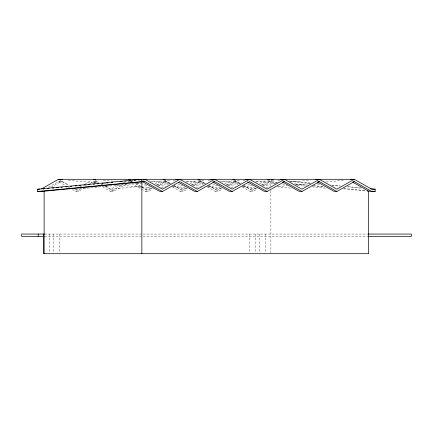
<?xml version="1.0" encoding="UTF-8"?>
<svg xmlns="http://www.w3.org/2000/svg" width="433" height="433" viewBox="0 0 433 433"><rect width="100%" height="100%" fill="white"/><g stroke="black" fill="none" stroke-linecap="round" stroke-linejoin="round"><path stroke-width="0.32" stroke-dasharray="2.17 1.62" d="M48.556 187.218L58.439 181.611L62.087 181.611L68.506 185.254M51.121 187.24L61.042 181.611L61.562 181.909L62.087 181.611M79.953 186.888L82.275 185.568M85.187 183.922L91.579 180.29M72.392 189.53L75.883 191.51L81.696 188.209M85.187 186.228L86.346 185.573M89.837 183.592L93.328 181.611L96.976 181.611L98.139 182.271M75.883 191.51L79.006 191.213L84.256 188.231M93.593 182.937L95.926 181.611L96.451 181.909L96.976 181.611M105.533 186.228L110.767 189.199L117.744 185.237M102.626 186.888L110.767 191.51L122.977 184.582M110.767 191.51L113.895 191.213L126.728 183.928M131.432 181.855L131.859 181.611L128.211 181.611L130.712 181.849M141.586 186.888L145.656 189.199L149.726 186.888M154.96 183.922L161.352 180.29M141.586 189.199L145.656 191.51L151.469 188.209M156.703 185.243L163.095 181.611L166.748 181.611L170.245 183.597M145.656 191.51L148.779 191.213L153.444 188.561M158.695 185.584L165.698 181.611L166.223 181.909L166.748 181.611M174.147 185.568L180.539 189.199L184.61 186.888M189.843 183.922L196.241 180.29M172.399 186.888L180.539 191.51L186.937 187.879M191.586 185.243L197.984 181.611L201.632 181.611L205.134 183.597M180.539 191.51L183.668 191.213L187.749 188.896M193.583 185.584L200.582 181.611L201.107 181.909L201.632 181.611M209.031 185.568L215.428 189.199L219.499 186.888M224.727 183.922L231.125 180.29M207.288 186.888L215.428 191.51L221.241 188.209M226.475 185.243L232.867 181.611L236.521 181.611L240.017 183.597M215.428 191.51L218.551 191.213L222.638 188.896M228.467 185.584L235.471 181.611L235.996 181.909L236.521 181.611M243.914 185.568L250.312 189.199L254.382 186.888M259.616 183.922L266.014 180.29M242.171 186.888L250.312 191.51L256.709 187.879M261.359 185.243L267.756 181.611L277.867 182.25M250.312 191.51L253.435 191.213L257.521 188.896M263.356 185.584L270.354 181.611L270.879 181.909L270.879 185.936M75.883 189.199L140.958 183.007M152.362 181.92L169.806 180.258M110.767 189.199L148.335 185.622M156.389 184.859L169.806 183.581M186.574 181.984L204.69 180.258M145.656 189.199L153.033 188.496M161.087 187.733L163.766 187.473M173.162 186.58L183.224 185.622M191.272 184.859L205.361 183.516M222.134 181.92L239.579 180.258M180.539 189.199L187.922 188.496M195.97 187.733L198.655 187.473M208.046 186.58L218.108 185.622M226.161 184.859L239.579 183.581M256.347 181.984L274.462 180.258M215.428 189.199L222.134 188.561M230.854 187.733L233.539 187.473M242.935 186.58L252.996 185.622M261.716 184.794L275.134 183.516M291.236 181.984L309.346 180.258M250.312 189.199L257.695 188.496M265.743 187.733L268.428 187.473M278.489 186.515L287.88 185.622M295.934 184.859L309.351 183.581M326.119 181.984L344.235 180.258M44.631 234.064L367.763 234.064M44.631 236.375L367.763 236.375M289.271 181.026L310.742 183.067M317.449 183.706L318.791 183.836M331.537 185.048L340.257 185.876M348.311 186.645L361.057 187.857M277.818 180.258L280.503 180.512M289.894 181.411L310.694 183.386M317.4 184.025L320.084 184.279M332.16 185.432L340.208 186.195M346.92 186.834L361.008 188.176M294.64 183.846L308.058 185.124M313.422 185.633L322.818 186.531M343.613 188.507L365.75 190.617M267.756 181.611L276.904 182.482M295.647 184.269L307.029 185.351M313.054 185.925L324.436 187.007M343.845 188.853L365.939 190.958M242.935 180.258L245.614 180.512M255.681 181.47L275.805 183.386M282.516 184.025L284.524 184.22M297.271 185.432L305.325 186.195M312.031 186.834L326.119 188.176M235.996 181.909L232.867 181.611L238.101 184.582M208.046 180.258L210.73 180.512M220.121 181.411L240.921 183.386M247.627 184.025L250.312 184.279M262.387 185.432L270.436 186.195M277.147 186.834L291.236 188.176M201.107 181.909L197.984 181.611L203.218 184.582M173.162 180.258L175.841 180.512M185.909 181.47L206.032 183.386M212.744 184.025L214.757 184.22M227.504 185.432L235.552 186.195M242.258 186.834L256.347 188.176M166.223 181.909L163.095 181.611L168.329 184.582M142.3 180.642L143.642 180.772M150.348 181.411L171.149 183.386M177.855 184.025L180.539 184.279M192.615 185.432L200.663 186.195M207.375 186.834L221.463 188.176M103.39 180.258L114.123 181.281M122.842 182.109L126.198 182.428M136.931 183.451L145.656 184.279M157.731 185.432L165.779 186.195M171.82 186.775L186.574 188.176M96.451 181.909L93.328 181.611L95.65 182.932M68.501 180.258L96.678 182.942M104.061 183.646L108.082 184.025M119.486 185.113L151.691 188.176M61.562 181.909L58.439 181.611L65.415 185.573M234.616 180.29L240.429 183.592M243.519 185.584L253.435 191.213M199.727 180.29L205.54 183.592M208.636 185.584L218.551 191.213M164.843 180.29L170.656 183.592M173.747 185.584L183.668 191.213M131.702 181.281L132.861 181.941M135.773 183.592L141.001 186.558M135.361 183.597L141.196 186.91M141.78 187.24L148.779 191.213M130.809 181.611L131.334 181.909M131.702 183.592L141.001 188.869M95.071 180.29L98.556 182.271M101.463 183.922L102.626 184.582M101.057 183.928L102.226 184.593M105.143 186.244L113.895 191.213M59.018 179.63L68.907 185.237M74.925 188.896L79.006 191.213M68.322 187.218L69.486 187.879M271.161 180.166L271.161 181.611M270.879 190.634L270.879 253.029M265.472 234.064L265.472 253.045M259.546 234.064L259.546 253.034M255.481 234.064L255.481 253.045M249.554 234.064L249.554 253.034M59.581 234.064L59.581 253.045M53.66 234.064L53.66 253.034M49.589 234.064L49.589 253.045"/><path stroke-width="0.65" d="M41.579 188.869L58.439 179.3L354.297 179.3L371.741 189.199L375.146 189.199L375.146 191.51L367.276 191.083M37.595 191.51L141.58 181.611L141.58 179.3L37.595 189.199L37.595 191.51L40.994 191.51L42.158 190.85M350.27 179.684L354.297 179.3L336.852 189.199L319.413 179.3L301.969 189.199L284.524 179.3L267.08 189.199L249.641 179.3L232.196 189.199L214.752 179.3L197.313 189.199L179.868 179.3L162.424 189.199L144.979 179.3L142.971 179.495M141.856 253.7L141.856 181.909L142.381 181.611L159.301 191.213L162.424 191.51L179.868 181.611L197.313 191.51L214.752 181.611L232.196 191.51L249.641 181.611L267.08 191.51L284.524 181.611L301.969 191.51L319.413 181.611L336.852 191.51L354.297 181.611L371.741 191.51M43.008 189.005L44.35 188.88M47.706 188.561L49.048 188.431M52.398 188.111L53.741 187.987M56.425 187.733L58.439 187.538M61.123 187.283L62.466 187.153M65.816 186.834L67.158 186.71M70.514 186.39L71.856 186.26M75.212 185.941L76.554 185.817M79.234 185.557L80.576 185.432M83.932 185.113L85.274 184.983M88.63 184.664L89.972 184.539M93.322 184.22L94.665 184.09M97.349 183.836L98.692 183.706M102.047 183.386L103.39 183.262M106.74 182.942L108.082 182.813M111.438 182.493L112.78 182.369M120.157 181.665L122.171 181.47M124.856 181.216L126.198 181.091M129.554 180.772L130.89 180.642M134.246 180.323L135.589 180.193M138.273 179.939L140.287 179.749M40.994 191.51L144.979 181.611L162.424 191.51M175.841 179.684L179.868 179.3M210.73 179.684L214.752 179.3M213.501 181.73L214.752 181.611M245.614 179.684L249.641 179.3M280.503 179.684L284.524 179.3M283.274 181.73L284.524 181.611M315.386 179.684L319.413 179.3M318.163 181.73L319.413 181.611M353.047 181.73L354.297 181.611M141.58 181.611L144.979 181.611M37.595 189.199L39.863 189.199M44.631 234.064L21.65 234.064L21.65 236.375L43.96 236.375M368.169 234.064L411.35 234.064L411.35 236.375L368.169 236.375M273.174 179.495L271.161 179.446M370.448 188.75L375.146 189.199M267.756 179.3L269.77 179.495M371.79 191.191L375.146 191.51M232.867 179.3L234.881 179.495M336.852 191.51L333.729 191.213L317.394 181.941M197.984 179.3L199.997 179.495M301.969 191.51L298.846 191.213L282.511 181.941M163.095 179.3L165.108 179.495M267.08 191.51L263.957 191.213L247.622 181.941M128.211 179.3L130.225 179.495M232.196 191.51L229.073 191.213L212.738 181.941M93.328 179.3L95.336 179.495M197.313 191.51L194.184 191.213L178.434 182.271M58.439 179.3L62.466 179.684M352.863 182.271L368.618 191.213L368.618 253.7L43.663 253.7L43.663 234.064M44.123 191.213L44.123 253.7M38.196 234.064L38.196 236.375"/></g></svg>
